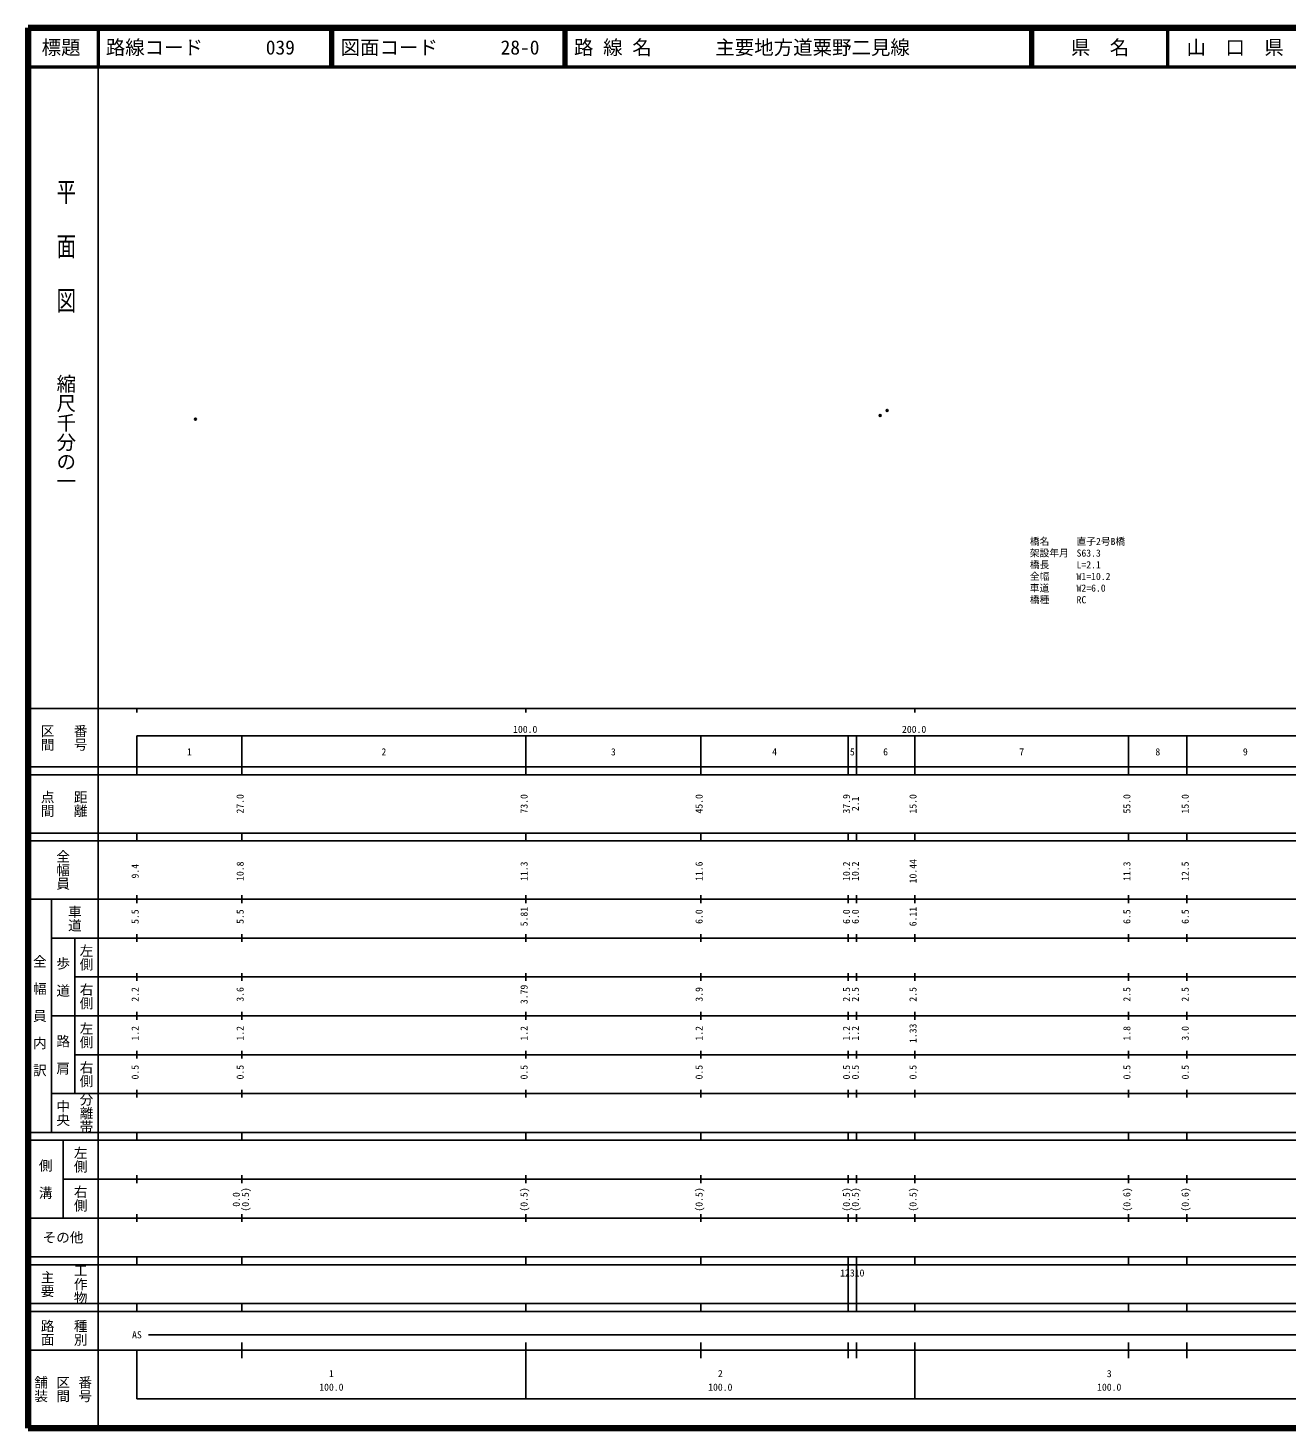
# Model space of a CAD drawing. Units: millimetres on the paper, with parts at other scales. Extents: x 40 to 680, y 20 to 380.
# Drawn here: x 40 to 363.7, y 20 to 380 of the extents above; entities that cross this region are included whole.
import ezdxf
from ezdxf.enums import TextEntityAlignment as Align

# ---------------------------------------------------------------- set-up
doc = ezdxf.new("R2010")
doc.units = ezdxf.units.MM
doc.header["$PDMODE"] = 32
doc.header["$PDSIZE"] = 0.5
for name, color, linetype in [('M-OTRS', 6, 'Continuous'), ('M-STR-HTXT', 7, 'Continuous'), ('M-TTL-TXT', 7, 'Continuous')]:
    doc.layers.add(name, color=color, linetype=linetype)
for name, color, linetype, lineweight in [('M-TTL', 2, 'Continuous', 140), ('M-TTL-BAND', 7, 'Continuous', 25), ('M-TTL-LINE', 7, 'Continuous', 50)]:
    doc.layers.add(name, color=color, linetype=linetype, lineweight=lineweight)
doc.styles.add('@ＭＳ ゴシック', font='')
doc.styles.add('ＭＳ ゴシック', font='')
doc.styles.get('@ＭＳ ゴシック').set_extended_font_data('@MS Gothic')
doc.styles.get('ＭＳ ゴシック').set_extended_font_data('MS Gothic')

msp = doc.modelspace()

# ---------------------------------------------------------------- linework, layer by layer
at = {"layer": 'M-OTRS'}
for p in [(260.884, 281.666), (83.053, 279.425), (259.138, 280.359)]:
    msp.add_point(p, dxfattribs=at)
at = {"layer": 'M-TTL'}
for p, q in [((40, 380), (40, 20)), ((680, 380), (40, 380)), ((40, 20), (680, 20))]:
    msp.add_line(p, q, dxfattribs=at)
at = {"layer": 'M-TTL-BAND'}
for p, q in [((58, 370), (58, 20)), ((40, 205), (579, 205)), ((68, 205), (68, 204)), ((168, 205), (168, 204)), ((268, 205), (268, 204)), ((68, 198), (579, 198)), ((68, 198), (68, 188)), ((95, 188), (95, 198)), ((168, 188), (168, 198)), ((213, 188), (213, 198)), ((250.9, 188), (250.9, 198)), ((253, 188), (253, 198)), ((268, 188), (268, 198)), ((323, 188), (323, 198)), ((338, 188), (338, 198)), ((40, 190), (579, 190)), ((40, 188), (579, 188)), ((40, 173), (579, 173)), ((68, 171), (68, 173)), ((95, 171), (95, 173)), ((168, 171), (168, 173)), ((213, 171), (213, 173)), ((250.9, 171), (250.9, 173)), ((253, 171), (253, 173)), ((268, 171), (268, 173)), ((323, 171), (323, 173)), ((338, 171), (338, 173)), ((40, 171), (579, 171)), ((40, 156), (579, 156)), ((46, 96), (46, 156)), ((68, 155), (68, 157)), ((95, 155), (95, 157)), ((168, 155), (168, 157)), ((213, 155), (213, 157)), ((250.9, 155), (250.9, 157)), ((253, 155), (253, 157)), ((268, 155), (268, 157)), ((323, 155), (323, 157)), ((338, 155), (338, 157)), ((46, 146), (579, 146)), ((52, 146), (52, 106)), ((68, 145), (68, 147)), ((95, 145), (95, 147)), ((168, 145), (168, 147)), ((213, 145), (213, 147)), ((250.9, 145), (250.9, 147)), ((253, 145), (253, 147)), ((268, 145), (268, 147)), ((323, 145), (323, 147)), ((338, 145), (338, 147)), ((68, 135), (68, 137)), ((95, 135), (95, 137)), ((168, 135), (168, 137)), ((213, 135), (213, 137)), ((250.9, 135), (250.9, 137)), ((253, 135), (253, 137)), ((268, 135), (268, 137)), ((323, 135), (323, 137)), ((338, 135), (338, 137)), ((52, 136), (579, 136)), ((46, 126), (579, 126)), ((68, 125), (68, 127)), ((95, 125), (95, 127)), ((168, 125), (168, 127)), ((213, 125), (213, 127)), ((250.9, 125), (250.9, 127)), ((253, 125), (253, 127)), ((268, 125), (268, 127)), ((323, 125), (323, 127)), ((338, 125), (338, 127)), ((52, 116), (579, 116)), ((68, 115), (68, 117)), ((95, 115), (95, 117)), ((168, 115), (168, 117)), ((213, 115), (213, 117)), ((250.9, 115), (250.9, 117)), ((253, 115), (253, 117)), ((268, 115), (268, 117)), ((323, 115), (323, 117)), ((338, 115), (338, 117)), ((46, 106), (579, 106)), ((68, 105), (68, 107)), ((95, 105), (95, 107)), ((168, 105), (168, 107)), ((213, 105), (213, 107)), ((250.9, 105), (250.9, 107)), ((253, 105), (253, 107)), ((268, 105), (268, 107)), ((323, 105), (323, 107)), ((338, 105), (338, 107)), ((40, 96), (579, 96)), ((40, 94), (579, 94)), ((49, 94), (49, 74)), ((68, 94), (68, 96)), ((95, 94), (95, 96)), ((168, 94), (168, 96)), ((213, 94), (213, 96)), ((250.9, 94), (250.9, 96)), ((253, 94), (253, 96)), ((268, 94), (268, 96)), ((323, 94), (323, 96)), ((338, 94), (338, 96)), ((49, 84), (579, 84)), ((68, 83), (68, 85)), ((95, 83), (95, 85)), ((168, 83), (168, 85)), ((213, 83), (213, 85)), ((250.9, 83), (250.9, 85)), ((253, 83), (253, 85)), ((268, 83), (268, 85)), ((323, 83), (323, 85)), ((338, 83), (338, 85)), ((40, 74), (579, 74)), ((68, 73), (68, 75)), ((95, 73), (95, 75)), ((168, 73), (168, 75)), ((213, 73), (213, 75)), ((250.9, 73), (250.9, 75)), ((253, 73), (253, 75)), ((268, 73), (268, 75)), ((323, 73), (323, 75)), ((338, 73), (338, 75)), ((40, 64), (579, 64)), ((40, 62), (579, 62)), ((68, 62), (68, 64)), ((95, 62), (95, 64)), ((168, 62), (168, 64)), ((213, 62), (213, 64)), ((250.9, 62), (250.9, 64)), ((250.9, 52), (250.9, 62)), ((253, 62), (253, 64)), ((253, 52), (253, 62)), ((268, 62), (268, 64)), ((323, 62), (323, 64)), ((338, 62), (338, 64)), ((40, 52), (579, 52)), ((68, 50), (68, 52)), ((95, 50), (95, 52)), ((168, 50), (168, 52)), ((213, 50), (213, 52)), ((250.9, 50), (250.9, 52)), ((253, 50), (253, 52)), ((268, 50), (268, 52)), ((323, 50), (323, 52)), ((338, 50), (338, 52)), ((40, 50), (579, 50)), ((71, 44), (561, 44)), ((40, 40), (579, 40)), ((68, 40), (68, 27.5)), ((95, 38), (95, 42)), ((168, 27.5), (168, 42)), ((213, 38), (213, 42)), ((250.9, 38), (250.9, 42)), ((253, 38), (253, 42)), ((268, 27.5), (268, 42)), ((323, 38), (323, 42)), ((338, 38), (338, 42)), ((68, 27.5), (579, 27.5))]:
    msp.add_line(p, q, dxfattribs=at)
at = {"layer": 'M-TTL-LINE'}
for p, q in [((58, 380), (58, 370)), ((117.75, 380), (117.75, 370)), ((118.25, 380), (118.25, 370)), ((177.75, 380), (177.75, 370)), ((178.25, 380), (178.25, 370)), ((297.75, 380), (297.75, 370)), ((298.25, 380), (298.25, 370)), ((333, 380), (333, 370)), ((40, 370), (680, 370))]:
    msp.add_line(p, q, dxfattribs=at)

# ---------------------------------------------------------------- texts
at = {"layer": 'M-STR-HTXT', "style": 'ＭＳ ゴシック'}
for s, p in [('橋名', (297.604, 246.516)), ('直子2号B橋', (309.604, 246.516)), ('架設年月', (297.604, 243.516)), ('S63.3', (309.604, 243.516)), ('橋長', (297.604, 240.516)), ('L=2.1', (309.604, 240.516)), ('全幅', (297.604, 237.516)), ('W1=10.2', (309.604, 237.516)), ('橋種', (297.604, 231.516)), ('車道', (297.604, 234.516)), ('W2=6.0', (309.604, 234.516)), ('RC', (309.604, 231.516))]:
    msp.add_text(s, height=1.833, dxfattribs=at).set_placement(p, align=Align.BOTTOM_LEFT)
at = {"layer": 'M-TTL-BAND', "style": '@ＭＳ ゴシック', "width": 1.4}
msp.add_text('平  面  図', height=3.666, rotation=270, dxfattribs=at).set_placement((49.777, 306.475), align=Align.MIDDLE_RIGHT)
at = {"layer": 'M-TTL-BAND', "style": '@ＭＳ ゴシック'}
msp.add_text('縮尺千分の一', height=3.666, rotation=270, dxfattribs=at).set_placement((49.777, 261.03), align=Align.MIDDLE_RIGHT)
for s, p in [('区間', (45, 197.5)), ('番号', (53.5, 197.5)), ('点間', (45, 180.5)), ('距離', (53.5, 180.5)), ('全幅員', (49, 163.5)), ('車道', (52, 151)), ('左側', (55, 141)), ('全\u3000幅\u3000員\u3000内\u3000訳', (43, 126)), ('歩\u3000道', (49, 136)), ('右側', (55, 131)), ('左側', (55, 121)), ('路\u3000肩', (49, 116)), ('右側', (55, 111)), ('分離帯', (55, 101)), ('中央', (49, 101)), ('左側', (53.5, 89)), ('側\u3000溝', (44.5, 84)), ('右側', (53.5, 79)), ('工作物', (53.5, 57)), ('主要', (45, 57)), ('路面', (45, 44.5)), ('種別', (53.5, 44.5)), ('舗装', (43.333, 30)), ('区間', (49, 30)), ('番号', (54.667, 30))]:
    msp.add_text(s, height=2.566, rotation=270, dxfattribs=at).set_placement(p, align=Align.MIDDLE_CENTER)
at = {"layer": 'M-TTL-BAND', "style": 'ＭＳ ゴシック'}
for s, p in [('100.0', (167.844, 198.195)), ('200.0', (267.844, 198.195)), ('1', (81.5, 192.405)), ('2', (131.5, 192.405)), ('3', (190.5, 192.405)), ('4', (231.95, 192.405)), ('5', (251.95, 192.405)), ('6', (260.5, 192.405)), ('7', (295.5, 192.405)), ('8', (330.5, 192.405)), ('9', (353, 192.405)), ('AS', (68, 42.5)), ('1', (118, 32.523)), ('2', (218, 32.523)), ('3', (318, 32.523)), ('100.0', (118, 29.033)), ('100.0', (218, 29.033)), ('100.0', (318, 29.033))]:
    msp.add_text(s, height=1.833, dxfattribs=at).set_placement(p, align=Align.BOTTOM_CENTER)
for s, p in [('27.0', (96, 180.5)), ('73.0', (169, 180.5)), ('45.0', (214, 180.5)), ('37.9', (251.9, 180.5)), ('2.1', (254.181, 180.5)), ('15.0', (269, 180.5)), ('55.0', (324, 180.5)), ('15.0', (339, 180.5)), ('10.44', (269, 163.174)), ('9.4', (69, 163.174)), ('10.8', (96, 163.174)), ('11.3', (169, 163.174)), ('11.6', (214, 163.174)), ('10.2', (251.9, 163.174)), ('10.2', (254.181, 163.174)), ('11.3', (324, 163.174)), ('12.5', (339, 163.174)), ('5.5', (69, 151.5)), ('5.5', (96, 151.5)), ('5.81', (169, 151.5)), ('6.0', (214, 151.5)), ('6.0', (251.9, 151.5)), ('6.0', (254.181, 151.5)), ('6.11', (269, 151.5)), ('6.5', (324, 151.5)), ('6.5', (339, 151.5)), ('2.2', (69, 131.5)), ('3.6', (96, 131.5)), ('3.79', (169, 131.5)), ('3.9', (214, 131.5)), ('2.5', (251.9, 131.5)), ('2.5', (254.181, 131.5)), ('2.5', (269, 131.5)), ('2.5', (324, 131.5)), ('2.5', (339, 131.5)), ('1.2', (69, 121.5)), ('1.2', (96, 121.5)), ('1.2', (169, 121.5)), ('1.2', (214, 121.5)), ('1.2', (251.9, 121.5)), ('1.2', (254.181, 121.5)), ('1.33', (269, 121.5)), ('1.8', (324, 121.5)), ('3.0', (339, 121.5)), ('0.5', (69, 111.5)), ('0.5', (96, 111.5)), ('0.5', (169, 111.5)), ('0.5', (214, 111.5)), ('0.5', (251.9, 111.5)), ('0.5', (254.181, 111.5)), ('0.5', (269, 111.5)), ('0.5', (324, 111.5)), ('0.5', (339, 111.5)), ('0.0', (95, 78.764)), ('(0.5)', (97.37, 78.764)), ('(0.5)', (169, 78.764)), ('(0.5)', (214, 78.764)), ('(0.5)', (251.9, 78.764)), ('(0.5)', (254.181, 78.764)), ('(0.5)', (269, 78.764)), ('(0.6)', (324, 78.764)), ('(0.6)', (339, 78.764))]:
    msp.add_text(s, height=1.833, rotation=90, dxfattribs=at).set_placement(p, align=Align.BOTTOM_CENTER)
msp.add_text('その他', height=2.566, dxfattribs=at).set_placement((49, 69), align=Align.MIDDLE_CENTER)
msp.add_text('12310', height=1.833, dxfattribs=at).set_placement((248.825, 58.405), align=Align.BOTTOM_LEFT)
at = {"layer": 'M-TTL-TXT', "style": 'ＭＳ ゴシック'}
for s, p in [('標題', (48.5, 375)), ('県\u3000名', (315.625, 375)), ('山\u3000口\u3000県', (350.375, 375))]:
    msp.add_text(s, height=3.666, dxfattribs=at).set_placement(p, align=Align.MIDDLE_CENTER)
for s, p in [('路線コード', (60, 375)), ('039', (101.142, 375)), ('図面コード', (120.38, 375)), ('28-0', (161.521, 375)), ('路 線 名', (180.38, 375)), ('主要地方道粟野二見線', (216.734, 375))]:
    msp.add_text(s, height=3.666, dxfattribs=at).set_placement(p, align=Align.MIDDLE_LEFT)

doc.saveas('drawing.dxf')
